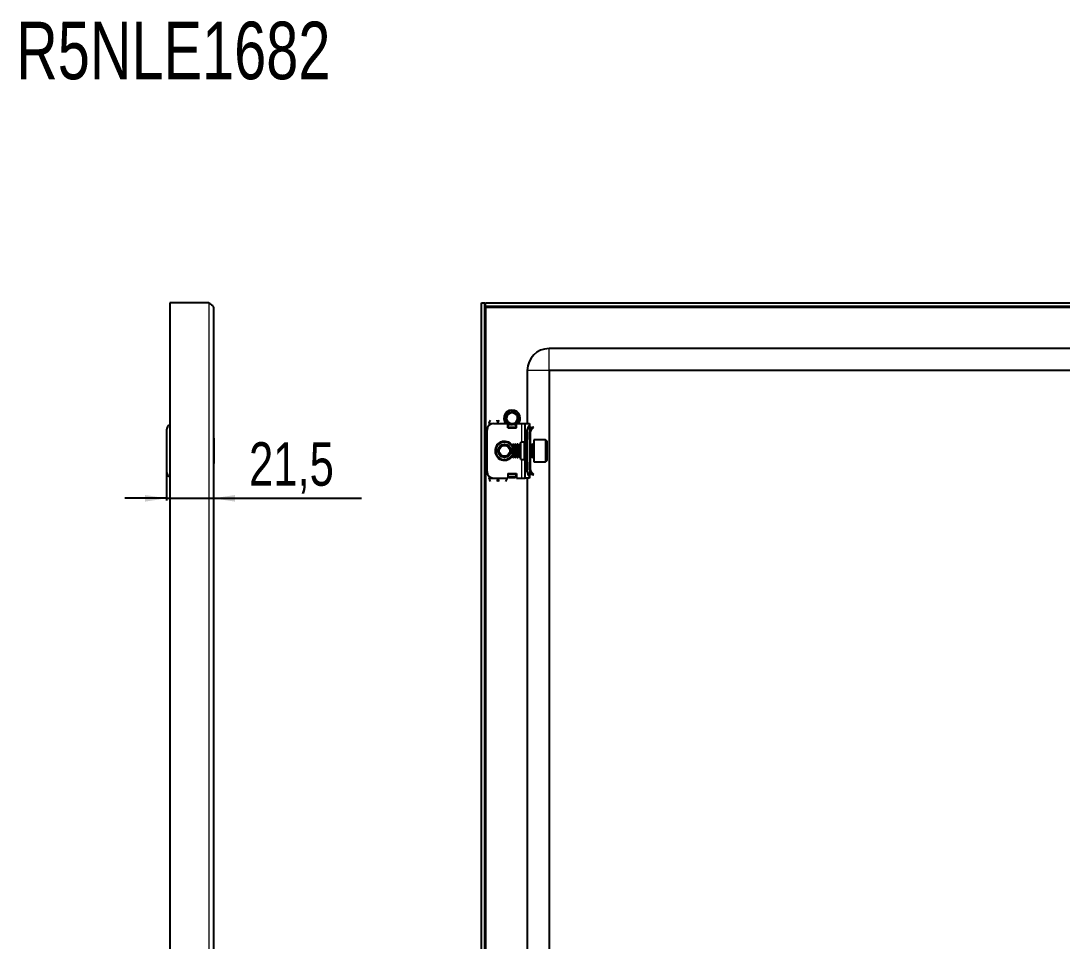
# Model space of a CAD drawing. Header units: millimetres. Extents: x -213 to 1660, y -624 to 1170.
# Drawn here: x 701.3 to 1180.3, y 746.7 to 1169.9 of the extents above; entities that cross this region are included whole.
import ezdxf

# ---------------------------------------------------------------- set-up
doc = ezdxf.new("R2010")
doc.units = ezdxf.units.MM
doc.layers.add('FORMAT', color=7, linetype='Continuous')
doc.styles.add('SLDTEXTSTYLE0', font='TXT', dxfattribs={"width": 0.75})
doc.dimstyles.new('SLDDIMSTYLE1', dxfattribs={"dimtxt": 20, "dimasz": 10, "dimexe": 0, "dimexo": 0.0625, "dimgap": 5, "dimtad": 2, "dimdec": 1, "dimrnd": 1e-09, "dimzin": 12, "dimdsep": 46, "dimtxsty": 'SLDTEXTSTYLE0', "dimsah": 1, "dimcen": 0.09, "dimadec": 0, "dimazin": 3, "dimtfac": 1, "dimtmove": 0, "dimatfit": 0, "dimfxl": 0, "dimfrac": 2, "dimtolj": 1, "dimtzin": 12, "dimarcsym": 0})

# ---------------------------------------------------------------- blocks, each defined once
blk = doc.blocks.new('_D_4')
at = {"layer": 'FORMAT'}
for p, q in [((768.38, 962.63), (768.38, 949.31)), ((768.38, 950.31), (749.14, 950.31)), ((768.38, 950.31), (789.88, 950.31)), ((789.88, 950.31), (857.99, 950.31))]:
    blk.add_line(p, q, dxfattribs=at)
for points in [[(768.38, 950.31), (758.38, 951.84), (758.38, 948.77)], [(789.88, 950.31), (799.88, 948.77), (799.88, 951.84)]]:
    blk.add_solid(points, dxfattribs=at)
at = {"layer": 'FORMAT', "insert": (806.27, 976.09), "char_height": 20, "attachment_point": 1, "style": 'SLDTEXTSTYLE0'}
blk.add_mtext('21,5', dxfattribs=at)

msp = doc.modelspace()

# ---------------------------------------------------------------- linework, layer by layer
at = {"color": 7, "linetype": 'Continuous', "lineweight": 25}
for p, q in [((769.88, 1040.14), (769.88, -520.86)), ((787.78, 1040.14), (769.88, 1040.14)), ((913.27, 1040.14), (914.77, 1040.14)), ((913.27, -520.86), (913.27, 1040.14)), ((914.77, -520.86), (914.77, 1040.14)), ((914.97, 1038.64), (914.97, 1040.14)), ((914.97, 1040.14), (1657.57, 1040.14)), ((789.88, 1038.04), (789.88, -518.76)), ((914.97, 1038.64), (1657.57, 1038.64)), ((1628.27, 1019.14), (944.27, 1019.14)), ((934.27, 1009.14), (934.27, 984.64)), ((944.27, 1009.14), (944.27, -489.86)), ((1628.27, 1009.14), (944.27, 1009.14)), ((924.27, 987.23), (924.3, 987.49)), ((924.27, 987.03), (924.3, 987.27)), ((924.27, 987.23), (924.27, 987.18)), ((924.27, 987.03), (924.28, 986.98)), ((924.29, 987.44), (924.28, 987.39)), ((924.29, 986.83), (924.29, 986.78)), ((924.31, 987.64), (924.31, 987.6)), ((924.35, 987.84), (924.34, 987.8)), ((924.35, 987.84), (924.43, 988.08)), ((924.41, 988.03), (924.39, 987.99)), ((924.92, 989.01), (925.52, 989.57)), ((925.07, 989.17), (925.04, 989.14)), ((925.19, 989.3), (925.16, 989.27)), ((925.19, 989.3), (925.35, 989.44)), ((925.49, 989.55), (925.45, 989.52)), ((925.65, 989.66), (925.61, 989.64)), ((925.65, 989.66), (925.85, 989.78)), ((925.82, 989.77), (925.78, 989.74)), ((925.83, 989.7), (925.78, 989.74)), ((925.82, 989.77), (926.05, 989.85)), ((926.01, 989.86), (925.96, 989.84)), ((926.2, 989.94), (926.15, 989.92)), ((926.2, 989.94), (926.42, 990.01)), ((926.39, 990.01), (926.34, 989.99)), ((926.58, 990.06), (926.54, 990.05)), ((927.47, 990.13), (926.72, 990.06)), ((928.97, 989.61), (928.92, 989.64)), ((929.13, 989.49), (929.09, 989.52)), ((929.29, 989.36), (929.25, 989.39)), ((929.43, 989.22), (929.4, 989.25)), ((929.43, 989.22), (929.55, 989.09)), ((929.54, 989.1), (929.53, 989.11)), ((929.56, 988.01), (929.73, 987.6)), ((930.26, 986.94), (930.2, 986.63)), ((930.24, 986.74), (930.25, 986.79)), ((930.26, 986.94), (930.27, 986.99)), ((930.27, 987.14), (930.27, 987.14)), ((916.77, 984.89), (916.77, 983.88)), ((918.77, 984.64), (925.27, 984.64)), ((924.31, 986.64), (924.32, 986.59)), ((924.35, 986.45), (924.36, 986.41)), ((924.4, 986.28), (924.41, 986.23)), ((924.46, 986.1), (924.46, 986.09)), ((925.05, 985.13), (925.08, 985.09)), ((925.18, 984.99), (925.21, 984.96)), ((925.27, 982.64), (925.27, 984.64)), ((925.47, 983.85), (925.27, 983.97)), ((925.27, 982.64), (929.27, 982.64)), ((925.49, 984.72), (925.28, 984.91)), ((925.33, 984.85), (925.37, 984.82)), ((925.47, 982.64), (925.47, 983.85)), ((925.49, 984.72), (925.53, 984.69)), ((925.52, 984.26), (925.86, 984.5)), ((926.02, 984.26), (925.52, 983.91)), ((925.52, 983.91), (925.52, 984.26)), ((925.52, 982.99), (925.52, 983.91)), ((925.52, 982.64), (925.52, 982.99)), ((925.66, 984.61), (925.7, 984.58)), ((925.84, 984.5), (925.7, 984.62)), ((925.84, 984.5), (925.84, 984.61)), ((925.84, 984.5), (925.88, 984.48)), ((926.02, 984.26), (926.42, 984.26)), ((926.2, 984.34), (926.24, 984.32)), ((926.37, 984.28), (926.42, 984.26)), ((926.55, 984.23), (926.6, 984.22)), ((927.72, 984.18), (927.54, 984.15)), ((927.87, 984.2), (927.91, 984.21)), ((928.11, 984.26), (928.52, 984.26)), ((929.02, 983.91), (928.52, 984.26)), ((928.81, 984.56), (928.54, 984.44)), ((928.62, 984.55), (929.02, 984.26)), ((929.02, 984.26), (929.02, 983.91)), ((929.27, 983.97), (929.02, 983.82)), ((929.02, 983.91), (929.02, 982.99)), ((929.02, 982.99), (929.02, 982.64)), ((929.27, 982.64), (929.27, 984.64)), ((929.27, 984.64), (931.77, 984.64)), ((929.54, 985.17), (929.37, 985.05)), ((929.51, 985.21), (929.39, 985.02)), ((930.04, 986.02), (929.94, 985.83)), ((930.05, 986.02), (929.95, 985.84)), ((930.11, 986.16), (930.12, 986.2)), ((930.16, 986.34), (930.17, 986.39)), ((930.21, 986.53), (930.22, 986.58)), ((931.77, 984.64), (933.27, 984.64)), ((933.27, 984.64), (935.27, 984.64)), ((933.27, 981.64), (933.27, 984.64)), ((935.27, 984.64), (935.27, 983.88)), ((935.27, 983.88), (935.27, 960.4)), ((935.27, 983.55), (935.48, 983.35)), ((935.77, 982.64), (935.77, 982.18)), ((935.86, 982.3), (936.83, 983.28)), ((936.21, 981.95), (935.86, 982.3)), ((936.21, 981.95), (937.19, 982.92)), ((936.83, 983.28), (937.19, 982.92)), ((768.38, 981.64), (768.38, 962.64)), ((790.13, 977.92), (789.88, 977.92)), ((790.13, 977.92), (790.13, 977.21)), ((790.13, 977.21), (790.13, 966.35)), ((915.77, 962.64), (915.77, 981.64)), ((933.27, 962.64), (933.27, 981.64)), ((934.27, 962.64), (934.27, 981.64)), ((935.77, 980.89), (935.27, 980.89)), ((935.27, 977.39), (935.27, 980.89)), ((935.77, 977.39), (935.27, 977.39)), ((935.77, 977.39), (935.77, 980.89)), ((935.77, 975.14), (935.77, 977.39)), ((942.67, 977.14), (937.27, 977.14)), ((937.27, 977.14), (937.27, 969.45)), ((927.83, 975.14), (927.27, 974.58)), ((927.27, 974.58), (927.27, 970.82)), ((927.88, 975.14), (927.83, 975.14)), ((927.83, 975.14), (927.83, 970.52)), ((928.27, 974.58), (927.88, 975.14)), ((927.88, 975.14), (927.88, 974.67)), ((927.88, 974.67), (927.88, 969.14)), ((928.66, 975.14), (928.27, 974.58)), ((928.27, 974.58), (928.27, 974.2)), ((928.27, 974.2), (928.27, 969.69)), ((928.88, 975.14), (928.66, 975.14)), ((928.66, 975.14), (928.66, 974.67)), ((928.66, 974.67), (928.66, 969.14)), ((929.27, 974.58), (928.88, 975.14)), ((928.88, 975.14), (928.88, 974.67)), ((928.88, 974.67), (928.88, 969.14)), ((929.66, 975.14), (929.27, 974.58)), ((929.27, 974.58), (929.27, 974.2)), ((929.27, 974.2), (929.27, 969.69)), ((929.88, 975.14), (929.66, 975.14)), ((929.66, 975.14), (929.66, 974.67)), ((929.66, 974.67), (929.66, 969.14)), ((930.27, 974.58), (929.88, 975.14)), ((929.88, 975.14), (929.88, 974.67)), ((929.88, 974.67), (929.88, 969.14)), ((930.66, 975.14), (930.27, 974.58)), ((930.27, 974.58), (930.27, 974.2)), ((930.27, 974.2), (930.27, 969.69)), ((930.88, 975.14), (930.66, 975.14)), ((930.66, 975.14), (930.66, 974.67)), ((930.66, 974.67), (930.66, 969.14)), ((931.27, 974.58), (930.88, 975.14)), ((930.88, 975.14), (930.88, 974.67)), ((930.88, 974.67), (930.88, 969.14)), ((932.77, 976.14), (931.27, 976.14)), ((931.27, 968.14), (931.27, 976.14)), ((935.66, 975.14), (935.27, 974.58)), ((935.88, 975.14), (935.66, 975.14)), ((935.66, 975.14), (935.66, 974.67)), ((935.66, 974.67), (935.66, 969.14)), ((936.27, 974.58), (935.88, 975.14)), ((935.88, 975.14), (935.88, 974.67)), ((935.88, 974.67), (935.88, 969.14)), ((936.66, 975.14), (936.27, 974.58)), ((936.27, 974.58), (936.27, 974.2)), ((936.27, 974.2), (936.27, 969.69)), ((937.02, 975.14), (936.66, 975.14)), ((936.66, 975.14), (936.66, 974.67)), ((936.66, 974.67), (936.66, 969.14)), ((943.27, 976.54), (943.27, 969.77)), ((927.27, 970.82), (927.27, 969.69)), ((927.27, 969.69), (927.83, 969.14)), ((927.83, 970.52), (927.83, 969.14)), ((927.83, 969.14), (927.88, 969.14)), ((927.88, 969.14), (928.27, 969.69)), ((928.27, 969.69), (928.66, 969.14)), ((928.66, 969.14), (928.88, 969.14)), ((928.88, 969.14), (929.27, 969.69)), ((929.27, 969.69), (929.66, 969.14)), ((929.66, 969.14), (929.88, 969.14)), ((929.88, 969.14), (930.27, 969.69)), ((930.27, 969.69), (930.66, 969.14)), ((930.66, 969.14), (930.88, 969.14)), ((930.88, 969.14), (931.27, 969.69)), ((931.27, 968.14), (932.77, 968.14)), ((935.27, 969.69), (935.66, 969.14)), ((935.66, 969.14), (935.88, 969.14)), ((935.77, 966.89), (935.77, 969.14)), ((935.88, 969.14), (936.27, 969.69)), ((936.27, 969.69), (936.66, 969.14)), ((936.66, 969.14), (937.02, 969.14)), ((937.27, 969.45), (937.27, 967.14)), ((943.27, 969.77), (943.27, 967.74)), ((789.88, 966.35), (790.13, 966.35)), ((935.27, 966.89), (935.77, 966.89)), ((935.27, 963.39), (935.27, 966.89)), ((935.77, 963.39), (935.27, 963.39)), ((935.77, 963.39), (935.77, 966.89)), ((937.27, 967.14), (942.67, 967.14)), ((916.77, 960.4), (916.77, 959.39)), ((918.77, 959.64), (925.27, 959.64)), ((924.77, 959.64), (924.77, 959.39)), ((925.27, 961.64), (925.27, 959.64)), ((925.27, 961.64), (929.27, 961.64)), ((925.27, 959.76), (925.47, 959.76)), ((925.47, 959.76), (925.47, 961.64)), ((925.52, 961.29), (925.52, 961.64)), ((925.52, 960.37), (925.52, 961.29)), ((925.52, 960.37), (926.02, 960.02)), ((925.52, 960.02), (925.52, 960.37)), ((926.02, 959.66), (925.52, 960.02)), ((928.52, 960.02), (926.02, 960.02)), ((926.02, 960.02), (926.02, 959.66)), ((928.52, 959.66), (926.02, 959.66)), ((928.52, 960.02), (929.02, 960.37)), ((928.52, 959.66), (928.52, 960.02)), ((929.02, 960.02), (928.52, 959.66)), ((929.02, 961.64), (929.02, 961.29)), ((929.02, 961.29), (929.02, 960.37)), ((929.02, 960.37), (929.02, 960.02)), ((929.27, 961.64), (929.27, 959.64)), ((929.27, 959.64), (931.77, 959.64)), ((931.77, 959.64), (933.27, 959.64)), ((933.27, 959.64), (933.27, 962.64)), ((935.27, 959.64), (933.27, 959.64)), ((934.27, 959.64), (934.27, 584.64)), ((935.48, 960.93), (935.27, 960.73)), ((935.27, 960.4), (935.27, 959.64)), ((935.77, 961.64), (935.77, 962.03)), ((936.21, 962.33), (935.86, 961.98)), ((935.86, 961.98), (936.83, 961)), ((936.21, 962.33), (937.19, 961.35)), ((936.83, 961), (937.19, 961.35))]:
    msp.add_line(p, q, dxfattribs=at)
at = {"color": 8, "linetype": 'Continuous', "lineweight": 18}
for p, q in [((787.78, 1040.14), (787.78, -520.86)), ((915.37, -518.76), (915.37, 1038.04)), ((915.37, 1038.04), (1657.17, 1038.04)), ((944.27, 1009.14), (944.27, 1019.14)), ((944.27, 1009.14), (934.27, 1009.14)), ((916.77, 984.89), (920.77, 984.89)), ((920.77, 984.89), (924.27, 984.89)), ((929.02, 982.99), (925.52, 982.99)), ((931.77, 976.14), (931.77, 984.64)), ((935.27, 983.14), (935.48, 983.35)), ((935.27, 982.64), (935.77, 982.64)), ((934.27, 981.64), (933.27, 981.64)), ((942.67, 969.45), (942.67, 977.14)), ((932.77, 968.14), (932.77, 976.14)), ((937.02, 969.14), (937.02, 975.14)), ((931.77, 959.64), (931.77, 968.14)), ((942.67, 967.14), (942.67, 969.45)), ((916.77, 959.39), (920.77, 959.39)), ((924.77, 959.39), (920.77, 959.39)), ((925.52, 961.29), (929.02, 961.29)), ((933.27, 962.64), (934.27, 962.64)), ((935.27, 961.64), (935.77, 961.64)), ((935.27, 961.14), (935.48, 960.93))]:
    msp.add_line(p, q, dxfattribs=at)
at = {"color": 7, "linetype": 'Continuous', "lineweight": 25}
for radius in [3, 2.76, 2.45]:
    msp.add_circle((923.77, 972.14), radius, dxfattribs=at)
for centre, radius, start, end in [((944.27, 1009.14), 10, 90, 180), ((927.27, 987.14), 3.75, 0, 221.8103), ((927.27, 987.14), 2.5, 168.5944, 228.5944), ((927.27, 987.14), 2.5, 108.5944, 168.5944), ((927.27, 987.14), 2.5, 75.8881, 108.5944), ((927.27, 987.14), 3, 59.9286, 86.2193), ((927.27, 987.14), 3, 360, 40.7437), ((927.27, 987.14), 2.5, 348.5944, 10.5165), ((927.27, 987.14), 3.75, 318.1897, 0), ((771.38, 981.64), 3, 120, 180), ((918.77, 981.64), 3, 90, 180), ((927.27, 987.14), 2.5, 228.5944, 288.5944), ((927.27, 987.14), 2.5, 288.5944, 348.5944), ((937.27, 981.64), 3, 131.8103, 180), ((934.77, 982.64), 1, 0, 45), ((942.67, 976.54), 0.6, 0, 90), ((923.77, 972.14), 4, 90, 331.045), ((923.77, 972.14), 4, 28.955, 90), ((932.77, 976.64), 0.5, 270, 0), ((937.02, 975.39), 0.25, 270, 0), ((932.77, 967.64), 0.5, 0, 90), ((937.02, 968.89), 0.25, 360, 90), ((942.67, 967.74), 0.6, 270, 360), ((771.38, 962.64), 3, 180, 240), ((918.77, 962.64), 3, 180, 270), ((937.27, 962.64), 3, 180, 228.1897), ((934.77, 961.64), 1, 315, 0)]:
    msp.add_arc(centre, radius, start, end, dxfattribs=at)
at = {"color": 8, "linetype": 'Continuous', "lineweight": 18}
for start, end in [(35.4622, 270), (270, 324.5378)]:
    msp.add_arc((923.77, 972.14), 4.5, start, end, dxfattribs=at)
at = {"color": 7, "linetype": 'Continuous', "lineweight": 25}
for points, knots in [([(787.78, 1040.14), (788.06, 1039.96), (788.62, 1039.6), (789.32, 1039.07), (789.79, 1038.55), (789.85, 1038.2), (789.88, 1038.04)], [0, 0, 0, 0, 0.254757, 0.509649, 0.764542, 1, 1, 1, 1]), ([(914.97, 1039.03), (914.96, 1039.06), (914.82, 1039.43), (914.79, 1039.8), (914.77, 1040.14)], [0, 0, 0, 0, 0.09093, 1, 1, 1, 1]), ([(915.37, 1038.04), (915.29, 1038.22), (915.19, 1038.42), (915.12, 1038.62), (915.11, 1038.64)], [0, 0, 0, 0, 0.908361, 1, 1, 1, 1]), ([(924.27, 987.23), (924.3, 987.25), (924.37, 987.28), (924.46, 987.3), (924.55, 987.31), (924.6, 987.3), (924.62, 987.3)], [0, 0, 0, 0, 0.293779, 0.558982, 0.818494, 1, 1, 1, 1]), ([(924.5, 987.21), (924.48, 987.21), (924.43, 987.22), (924.36, 987.21), (924.3, 987.19), (924.27, 987.18)], [0, 0, 0, 0, 0.236131, 0.613435, 1, 1, 1, 1]), ([(925.05, 985.13), (924.92, 985.28), (924.64, 985.63), (924.35, 986.29), (924.3, 986.8), (924.27, 987.05)], [0, 0, 0, 0, 0.274163, 0.639603, 1, 1, 1, 1]), ([(924.67, 987.34), (924.66, 987.34), (924.63, 987.36), (924.55, 987.39), (924.46, 987.41), (924.37, 987.41), (924.31, 987.4), (924.28, 987.39)], [0, 0, 0, 0, 0.050156, 0.304513, 0.55888, 0.776903, 1, 1, 1, 1]), ([(924.38, 986.4), (924.37, 986.44), (924.3, 986.59), (924.29, 986.75), (924.28, 986.87)], [0, 0, 0, 0, 0.28291, 1, 1, 1, 1]), ([(924.29, 987.44), (924.32, 987.45), (924.38, 987.48), (924.48, 987.49), (924.57, 987.49), (924.65, 987.46), (924.71, 987.45), (924.73, 987.43), (924.73, 987.43)], [0, 0, 0, 0, 0.227908, 0.430276, 0.627707, 0.816134, 0.99284, 1, 1, 1, 1]), ([(924.31, 987.64), (924.35, 987.65), (924.41, 987.67), (924.51, 987.67), (924.6, 987.66), (924.68, 987.63), (924.74, 987.59), (924.78, 987.55), (924.79, 987.54)], [0, 0, 0, 0, 0.205811, 0.38496, 0.558827, 0.724121, 0.878934, 1, 1, 1, 1]), ([(924.75, 987.45), (924.72, 987.47), (924.67, 987.52), (924.58, 987.56), (924.49, 987.59), (924.4, 987.6), (924.34, 987.6), (924.31, 987.6)], [0, 0, 0, 0, 0.19243, 0.403622, 0.614801, 0.805152, 1, 1, 1, 1]), ([(924.78, 987.59), (924.76, 987.61), (924.71, 987.66), (924.63, 987.72), (924.54, 987.76), (924.45, 987.79), (924.38, 987.79), (924.34, 987.8)], [0, 0, 0, 0, 0.183111, 0.381533, 0.579913, 0.787111, 1, 1, 1, 1]), ([(924.35, 987.84), (924.39, 987.85), (924.46, 987.86), (924.55, 987.84), (924.63, 987.82), (924.7, 987.78), (924.76, 987.73), (924.79, 987.69), (924.81, 987.67)], [0, 0, 0, 0, 0.207037, 0.38272, 0.55212, 0.712365, 0.86221, 1, 1, 1, 1]), ([(924.82, 987.68), (924.81, 987.7), (924.78, 987.74), (924.73, 987.81), (924.65, 987.88), (924.57, 987.93), (924.48, 987.97), (924.42, 987.98), (924.39, 987.99)], [0, 0, 0, 0, 0.112687, 0.266978, 0.464332, 0.661607, 0.829157, 1, 1, 1, 1]), ([(924.4, 987.97), (924.4, 987.99), (924.42, 988.11), (924.47, 988.21), (924.51, 988.29)], [0, 0, 0, 0, 0.218168, 1, 1, 1, 1]), ([(924.41, 988.03), (924.55, 988.37), (924.82, 989.03), (925.39, 989.46), (925.67, 989.68)], [0, 0, 0, 0, 0.513722, 1, 1, 1, 1]), ([(924.41, 988.03), (924.44, 988.03), (924.5, 988.03), (924.58, 988), (924.65, 987.97), (924.72, 987.92), (924.77, 987.86), (924.8, 987.81), (924.82, 987.77), (924.83, 987.75)], [0, 0, 0, 0, 0.164802, 0.328662, 0.485343, 0.633184, 0.771489, 0.900657, 1, 1, 1, 1]), ([(924.82, 987.63), (924.81, 987.6), (924.79, 987.53), (924.74, 987.43), (924.67, 987.34), (924.61, 987.28), (924.54, 987.23), (924.48, 987.2), (924.44, 987.18), (924.43, 987.18)], [0, 0, 0, 0, 0.125166, 0.336769, 0.488675, 0.640371, 0.791962, 0.943503, 1, 1, 1, 1]), ([(924.43, 987.18), (924.44, 987.11), (924.46, 986.71), (924.63, 986.04), (925, 985.57), (925.17, 985.34)], [0, 0, 0, 0, 0.108003, 0.585763, 1, 1, 1, 1]), ([(925.81, 989.69), (925.74, 989.64), (925.39, 989.41), (924.9, 988.9), (924.67, 988.35), (924.57, 988.11)], [0, 0, 0, 0, 0.128781, 0.613629, 1, 1, 1, 1]), ([(924.57, 988.11), (924.57, 988.11), (924.6, 988.1), (924.66, 988.07), (924.72, 988.02), (924.76, 987.97), (924.81, 987.89), (924.83, 987.79), (924.83, 987.69), (924.82, 987.64), (924.82, 987.63)], [0, 0, 0, 0, 0.022761, 0.192243, 0.346896, 0.477535, 0.588677, 0.783334, 0.968624, 1, 1, 1, 1]), ([(924.84, 987.7), (924.83, 987.74), (924.82, 987.8), (924.78, 987.89), (924.73, 987.96), (924.67, 988.03), (924.62, 988.08), (924.58, 988.1), (924.57, 988.11)], [0, 0, 0, 0, 0.182737, 0.363423, 0.543947, 0.724373, 0.904747, 1, 1, 1, 1]), ([(926.47, 989.51), (926.46, 989.51), (926.41, 989.49), (926.34, 989.48), (926.24, 989.48), (926.15, 989.49), (926.06, 989.52), (925.98, 989.55), (925.9, 989.6), (925.85, 989.65), (925.82, 989.68), (925.81, 989.69)], [0, 0, 0, 0, 0.0429601, 0.1733, 0.2742626, 0.4010814, 0.5277159, 0.6542588, 0.7807587, 0.9368521, 1, 1, 1, 1]), ([(925.82, 989.77), (925.85, 989.75), (925.91, 989.71), (925.98, 989.64), (926.02, 989.58), (926.04, 989.54), (926.04, 989.52)], [0, 0, 0, 0, 0.319514, 0.608493, 0.891527, 1, 1, 1, 1]), ([(926.12, 989.5), (926.12, 989.5), (926.12, 989.54), (926.1, 989.6), (926.07, 989.69), (926.02, 989.77), (925.98, 989.82), (925.96, 989.84)], [0, 0, 0, 0, 0.00279, 0.269575, 0.536371, 0.765499, 1, 1, 1, 1]), ([(926.01, 989.86), (926.04, 989.84), (926.09, 989.8), (926.15, 989.72), (926.19, 989.64), (926.22, 989.56), (926.22, 989.51), (926.23, 989.48)], [0, 0, 0, 0, 0.234253, 0.442787, 0.646465, 0.841043, 1, 1, 1, 1]), ([(926.26, 989.48), (926.26, 989.51), (926.27, 989.57), (926.27, 989.67), (926.24, 989.76), (926.2, 989.85), (926.17, 989.9), (926.15, 989.92)], [0, 0, 0, 0, 0.181695, 0.396783, 0.61186, 0.803681, 1, 1, 1, 1]), ([(926.2, 989.94), (926.22, 989.92), (926.27, 989.87), (926.32, 989.79), (926.36, 989.7), (926.37, 989.62), (926.37, 989.55), (926.36, 989.5), (926.36, 989.49)], [0, 0, 0, 0, 0.208724, 0.39105, 0.568219, 0.73683, 0.894853, 1, 1, 1, 1]), ([(926.38, 989.49), (926.38, 989.5), (926.4, 989.54), (926.42, 989.61), (926.43, 989.71), (926.42, 989.81), (926.39, 989.9), (926.36, 989.96), (926.34, 989.99)], [0, 0, 0, 0, 0.043388, 0.23288, 0.422274, 0.611632, 0.803279, 1, 1, 1, 1]), ([(926.39, 990.01), (926.41, 989.98), (926.45, 989.93), (926.49, 989.84), (926.51, 989.76), (926.51, 989.67), (926.5, 989.6), (926.49, 989.54), (926.47, 989.51), (926.47, 989.51)], [0, 0, 0, 0, 0.198483, 0.367712, 0.531083, 0.685778, 0.830503, 0.965152, 1, 1, 1, 1]), ([(926.72, 990.06), (926.73, 990.05), (926.75, 990), (926.77, 989.92), (926.77, 989.84), (926.75, 989.77), (926.71, 989.68), (926.65, 989.6), (926.56, 989.54), (926.5, 989.52), (926.47, 989.51)], [0, 0, 0, 0, 0.098631, 0.238541, 0.378532, 0.49895, 0.601027, 0.777401, 0.9101, 1, 1, 1, 1]), ([(926.49, 989.53), (926.5, 989.55), (926.53, 989.6), (926.56, 989.68), (926.58, 989.78), (926.58, 989.91), (926.55, 990), (926.54, 990.05)], [0, 0, 0, 0, 0.13286, 0.29106, 0.491007, 0.69089, 1, 1, 1, 1]), ([(926.58, 990.06), (926.59, 990.03), (926.62, 989.98), (926.65, 989.9), (926.66, 989.81), (926.65, 989.73), (926.62, 989.64), (926.58, 989.58), (926.55, 989.54)], [0, 0, 0, 0, 0.16279, 0.324686, 0.479688, 0.626058, 0.76302, 1, 1, 1, 1]), ([(926.57, 989.56), (926.58, 989.56), (926.61, 989.59), (926.64, 989.65), (926.69, 989.73), (926.72, 989.82), (926.73, 989.91), (926.73, 989.99), (926.73, 990.04), (926.72, 990.06)], [0, 0, 0, 0, 0.036757, 0.196192, 0.355485, 0.51469, 0.719746, 0.882005, 1, 1, 1, 1]), ([(927.88, 989.56), (928.16, 989.51), (928.46, 989.46), (928.73, 989.33), (928.74, 989.33)], [0, 0, 0, 0, 0.965671, 1, 1, 1, 1]), ([(927.88, 989.56), (927.97, 989.53), (928.11, 989.47), (928.24, 989.4), (928.28, 989.37)], [0, 0, 0, 0, 0.681733, 1, 1, 1, 1]), ([(928.28, 989.37), (928.35, 989.34), (928.67, 989.18), (929.19, 988.76), (929.44, 988.26), (929.56, 988.01)], [0, 0, 0, 0, 0.130652, 0.560007, 1, 1, 1, 1]), ([(928.74, 989.33), (928.73, 989.34), (928.72, 989.39), (928.71, 989.46), (928.72, 989.55), (928.73, 989.65), (928.76, 989.71), (928.77, 989.74)], [0, 0, 0, 0, 0.113604, 0.31095, 0.508229, 0.75166, 1, 1, 1, 1]), ([(928.79, 989.73), (928.79, 989.69), (928.79, 989.62), (928.76, 989.52), (928.74, 989.46), (928.72, 989.44), (928.72, 989.44)], [0, 0, 0, 0, 0.357139, 0.680979, 0.998183, 1, 1, 1, 1]), ([(928.73, 989.35), (928.75, 989.37), (928.8, 989.41), (928.86, 989.48), (928.9, 989.56), (928.92, 989.61), (928.92, 989.64)], [0, 0, 0, 0, 0.228254, 0.510351, 0.752319, 1, 1, 1, 1]), ([(929.34, 988.92), (929.32, 988.92), (929.28, 988.9), (929.19, 988.9), (929.09, 988.91), (929.01, 988.95), (928.93, 989), (928.84, 989.09), (928.77, 989.2), (928.75, 989.29), (928.74, 989.33)], [0, 0, 0, 0, 0.073646, 0.169563, 0.351373, 0.438893, 0.519676, 0.682906, 0.8512, 1, 1, 1, 1]), ([(928.97, 989.61), (928.96, 989.58), (928.95, 989.51), (928.92, 989.42), (928.87, 989.34), (928.82, 989.28), (928.78, 989.25), (928.76, 989.24)], [0, 0, 0, 0, 0.240212, 0.454711, 0.664287, 0.864517, 1, 1, 1, 1]), ([(928.78, 989.2), (928.8, 989.21), (928.86, 989.24), (928.94, 989.29), (929.01, 989.36), (929.06, 989.44), (929.08, 989.49), (929.09, 989.52)], [0, 0, 0, 0, 0.172104, 0.391099, 0.610089, 0.802801, 1, 1, 1, 1]), ([(929.13, 989.49), (929.13, 989.46), (929.11, 989.39), (929.07, 989.3), (929.01, 989.23), (928.95, 989.18), (928.89, 989.14), (928.84, 989.13), (928.83, 989.12)], [0, 0, 0, 0, 0.209239, 0.392702, 0.571062, 0.740844, 0.899958, 1, 1, 1, 1]), ([(928.84, 989.1), (928.85, 989.1), (928.89, 989.1), (928.97, 989.13), (929.06, 989.18), (929.14, 989.24), (929.2, 989.31), (929.24, 989.36), (929.25, 989.39)], [0, 0, 0, 0, 0.0505, 0.241124, 0.431653, 0.622154, 0.808692, 1, 1, 1, 1]), ([(929.29, 989.36), (929.28, 989.32), (929.25, 989.26), (929.2, 989.18), (929.14, 989.12), (929.07, 989.08), (928.99, 989.05), (928.94, 989.03), (928.91, 989.03), (928.9, 989.03)], [0, 0, 0, 0, 0.198035, 0.367663, 0.531495, 0.686664, 0.831818, 0.981917, 1, 1, 1, 1]), ([(928.92, 989.02), (928.92, 989.02), (928.96, 989.02), (929.02, 989.02), (929.11, 989.04), (929.19, 989.08), (929.27, 989.12), (929.34, 989.18), (929.38, 989.23), (929.4, 989.25)], [0, 0, 0, 0, 0.018281, 0.175639, 0.332896, 0.490097, 0.647274, 0.821632, 1, 1, 1, 1]), ([(929.43, 989.22), (929.42, 989.19), (929.39, 989.14), (929.33, 989.08), (929.26, 989.03), (929.19, 988.99), (929.12, 988.97), (929.04, 988.96), (928.99, 988.97), (928.97, 988.98)], [0, 0, 0, 0, 0.159446, 0.318034, 0.469983, 0.61348, 0.747649, 0.872856, 1, 1, 1, 1]), ([(928.98, 988.97), (929.01, 988.96), (929.07, 988.95), (929.15, 988.95), (929.23, 988.96), (929.32, 988.98), (929.42, 989.02), (929.49, 989.08), (929.53, 989.11)], [0, 0, 0, 0, 0.149407, 0.278563, 0.407661, 0.536722, 0.727045, 1, 1, 1, 1]), ([(929.54, 989.1), (929.53, 989.07), (929.5, 989.02), (929.43, 988.97), (929.38, 988.94), (929.35, 988.92), (929.34, 988.92)], [0, 0, 0, 0, 0.315056, 0.630194, 0.945514, 1, 1, 1, 1]), ([(929.34, 988.92), (929.37, 988.9), (929.61, 988.68), (929.96, 988.21), (930.2, 987.6), (930.25, 987.26), (930.27, 987.14)], [0, 0, 0, 0, 0.050685, 0.485619, 0.826643, 1, 1, 1, 1]), ([(929.72, 986.64), (929.72, 986.65), (929.73, 986.7), (929.75, 986.75), (929.77, 986.8), (929.78, 986.81)], [0, 0, 0, 0, 0.157682, 0.80304, 1, 1, 1, 1]), ([(929.78, 986.81), (929.79, 986.91), (929.8, 987.18), (929.76, 987.44), (929.73, 987.6)], [0, 0, 0, 0, 0.408521, 1, 1, 1, 1]), ([(929.75, 986.79), (929.76, 986.78), (929.79, 986.74), (929.85, 986.69), (929.94, 986.64), (930.03, 986.6), (930.12, 986.58), (930.19, 986.58), (930.22, 986.58)], [0, 0, 0, 0, 0.069872, 0.258455, 0.446951, 0.635422, 0.81547, 1, 1, 1, 1]), ([(930.24, 986.74), (930.21, 986.73), (930.14, 986.7), (930.05, 986.7), (929.96, 986.71), (929.88, 986.73), (929.82, 986.76), (929.78, 986.79), (929.77, 986.8)], [0, 0, 0, 0, 0.214065, 0.402363, 0.585629, 0.760234, 0.923894, 1, 1, 1, 1]), ([(929.78, 986.85), (929.79, 986.86), (929.8, 986.9), (929.85, 986.95), (929.9, 987), (929.96, 987.05), (930.04, 987.09), (930.12, 987.12), (930.2, 987.14), (930.25, 987.14), (930.27, 987.14)], [0, 0, 0, 0, 0.060221, 0.18113, 0.301988, 0.42281, 0.589437, 0.75603, 0.87711, 1, 1, 1, 1]), ([(929.81, 986.9), (929.83, 986.88), (929.88, 986.84), (929.98, 986.8), (930.07, 986.78), (930.16, 986.77), (930.22, 986.78), (930.25, 986.79)], [0, 0, 0, 0, 0.189173, 0.404697, 0.62022, 0.807935, 1, 1, 1, 1]), ([(930.26, 986.94), (930.23, 986.93), (930.17, 986.9), (930.07, 986.88), (929.98, 986.88), (929.9, 986.9), (929.85, 986.92), (929.83, 986.93)], [0, 0, 0, 0, 0.235039, 0.445532, 0.651268, 0.847853, 1, 1, 1, 1]), ([(929.91, 987.01), (929.94, 987), (930, 986.98), (930.09, 986.97), (930.18, 986.97), (930.24, 986.99), (930.27, 986.99)], [0, 0, 0, 0, 0.237597, 0.516729, 0.755527, 1, 1, 1, 1]), ([(930.27, 987.15), (930.24, 987.13), (930.18, 987.1), (930.09, 987.07), (930.03, 987.07), (930, 987.07)], [0, 0, 0, 0, 0.371226, 0.708872, 1, 1, 1, 1]), ([(930.27, 987.15), (930.27, 987.1), (930.28, 987.02), (930.26, 986.94), (930.25, 986.92)], [0, 0, 0, 0, 0.6598587, 1, 1, 1, 1]), ([(916.77, 984.89), (916.87, 985.13), (917.06, 985.62), (917.25, 986.02), (917.34, 986.21)], [0, 0, 0, 0, 0.5020654, 1, 1, 1, 1]), ([(920.2, 986.2), (920.28, 986.04), (920.45, 985.7), (920.64, 985.21), (920.76, 984.93), (920.77, 984.89)], [0, 0, 0, 0, 0.415483, 0.917152, 1, 1, 1, 1]), ([(920.77, 984.89), (920.87, 985.13), (921.06, 985.62), (921.25, 986.02), (921.34, 986.21)], [0, 0, 0, 0, 0.502065, 1, 1, 1, 1]), ([(924.58, 985.84), (924.56, 985.87), (924.47, 986.01), (924.43, 986.17), (924.39, 986.3)], [0, 0, 0, 0, 0.192577, 1, 1, 1, 1]), ([(924.96, 985.26), (924.92, 985.3), (924.78, 985.43), (924.69, 985.6), (924.62, 985.73)], [0, 0, 0, 0, 0.288707, 1, 1, 1, 1]), ([(925.05, 985.13), (925.06, 985.15), (925.09, 985.2), (925.16, 985.26), (925.23, 985.3), (925.3, 985.33), (925.37, 985.34), (925.44, 985.35), (925.48, 985.34), (925.49, 985.33)], [0, 0, 0, 0, 0.169226, 0.337427, 0.497935, 0.649179, 0.790582, 0.922688, 1, 1, 1, 1]), ([(925.54, 985.29), (925.53, 985.29), (925.46, 985.3), (925.36, 985.28), (925.25, 985.23), (925.16, 985.18), (925.11, 985.13), (925.08, 985.09)], [0, 0, 0, 0, 0.046579, 0.362688, 0.551736, 0.740753, 1, 1, 1, 1]), ([(925.17, 985.34), (925.18, 985.35), (925.2, 985.36), (925.26, 985.38), (925.34, 985.38), (925.45, 985.37), (925.55, 985.32), (925.6, 985.28), (925.62, 985.26)], [0, 0, 0, 0, 0.045866, 0.230744, 0.387461, 0.658246, 0.861978, 1, 1, 1, 1]), ([(925.53, 985.33), (925.5, 985.34), (925.44, 985.36), (925.35, 985.37), (925.26, 985.36), (925.2, 985.35), (925.17, 985.34)], [0, 0, 0, 0, 0.251795, 0.502165, 0.752314, 1, 1, 1, 1]), ([(925.18, 984.99), (925.19, 985.02), (925.22, 985.08), (925.28, 985.15), (925.35, 985.21), (925.42, 985.25), (925.49, 985.27), (925.54, 985.27), (925.56, 985.27)], [0, 0, 0, 0, 0.211659, 0.390361, 0.562352, 0.724819, 0.876696, 1, 1, 1, 1]), ([(925.66, 985.22), (925.65, 985.22), (925.6, 985.22), (925.53, 985.2), (925.44, 985.16), (925.35, 985.11), (925.27, 985.04), (925.23, 984.98), (925.21, 984.96)], [0, 0, 0, 0, 0.05388, 0.236051, 0.418115, 0.600136, 0.797238, 1, 1, 1, 1]), ([(925.33, 984.85), (925.34, 984.89), (925.36, 984.95), (925.41, 985.03), (925.47, 985.1), (925.53, 985.15), (925.6, 985.19), (925.65, 985.2), (925.68, 985.2)], [0, 0, 0, 0, 0.203485, 0.379971, 0.551008, 0.713426, 0.865499, 1, 1, 1, 1]), ([(925.73, 985.13), (925.73, 985.13), (925.69, 985.12), (925.63, 985.09), (925.54, 985.04), (925.47, 984.98), (925.41, 984.9), (925.38, 984.85), (925.37, 984.82)], [0, 0, 0, 0, 0.002693, 0.20821, 0.413641, 0.619057, 0.807274, 1, 1, 1, 1]), ([(925.49, 984.72), (925.5, 984.76), (925.51, 984.83), (925.55, 984.92), (925.6, 984.99), (925.66, 985.05), (925.71, 985.09), (925.74, 985.1), (925.74, 985.1)], [0, 0, 0, 0, 0.222831, 0.420099, 0.612409, 0.79585, 0.967895, 1, 1, 1, 1]), ([(925.79, 985.01), (925.78, 985), (925.73, 984.98), (925.67, 984.93), (925.61, 984.86), (925.56, 984.78), (925.54, 984.72), (925.53, 984.69)], [0, 0, 0, 0, 0.084965, 0.329338, 0.573716, 0.784411, 1, 1, 1, 1]), ([(925.62, 985.26), (925.63, 985.26), (925.66, 985.22), (925.71, 985.16), (925.76, 985.08), (925.8, 984.99), (925.82, 984.9), (925.82, 984.85), (925.83, 984.82)], [0, 0, 0, 0, 0.066273, 0.267344, 0.423096, 0.618734, 0.814089, 1, 1, 1, 1]), ([(925.66, 984.61), (925.66, 984.64), (925.67, 984.71), (925.7, 984.81), (925.74, 984.89), (925.78, 984.94), (925.8, 984.96), (925.8, 984.96)], [0, 0, 0, 0, 0.275174, 0.522846, 0.765225, 0.99702, 1, 1, 1, 1]), ([(925.83, 984.82), (925.8, 984.8), (925.77, 984.75), (925.72, 984.67), (925.71, 984.61), (925.7, 984.58)], [0, 0, 0, 0, 0.36332, 0.677837, 1, 1, 1, 1]), ([(925.9, 984.8), (925.9, 984.79), (925.91, 984.76), (925.9, 984.69), (925.87, 984.6), (925.84, 984.54), (925.82, 984.51)], [0, 0, 0, 0, 0.058255, 0.305509, 0.64716, 1, 1, 1, 1]), ([(927.87, 984.2), (927.84, 984.19), (927.52, 984.13), (926.88, 984.12), (926.22, 984.3), (925.89, 984.48), (925.82, 984.51)], [0, 0, 0, 0, 0.044285, 0.46488, 0.894202, 1, 1, 1, 1]), ([(925.83, 984.82), (925.89, 984.79), (926.22, 984.61), (926.89, 984.42), (927.51, 984.46), (927.8, 984.54), (927.8, 984.54)], [0, 0, 0, 0, 0.102158, 0.551599, 0.99962, 1, 1, 1, 1]), ([(926.75, 984.2), (926.71, 984.2), (926.57, 984.21), (926.43, 984.26), (926.34, 984.29)], [0, 0, 0, 0, 0.317385, 1, 1, 1, 1]), ([(927.44, 984.17), (927.37, 984.16), (927.2, 984.13), (927.03, 984.15), (926.93, 984.16)], [0, 0, 0, 0, 0.399625, 1, 1, 1, 1]), ([(927.8, 984.54), (927.81, 984.55), (927.83, 984.6), (927.89, 984.67), (927.98, 984.74), (928.04, 984.76), (928.07, 984.77)], [0, 0, 0, 0, 0.153621, 0.5283051, 0.811762, 1, 1, 1, 1]), ([(927.95, 984.71), (927.92, 984.69), (927.87, 984.65), (927.83, 984.58), (927.81, 984.55), (927.8, 984.54)], [0, 0, 0, 0, 0.41332, 0.833507, 1, 1, 1, 1]), ([(927.87, 984.2), (927.86, 984.23), (927.83, 984.28), (927.82, 984.36), (927.82, 984.45), (927.83, 984.52), (927.86, 984.61), (927.91, 984.67), (927.94, 984.7)], [0, 0, 0, 0, 0.162579, 0.32416, 0.478216, 0.623372, 0.759205, 1, 1, 1, 1]), ([(927.98, 984.7), (927.98, 984.7), (927.95, 984.66), (927.92, 984.57), (927.89, 984.46), (927.89, 984.37), (927.89, 984.29), (927.91, 984.23), (927.91, 984.21)], [0, 0, 0, 0, 0.001313, 0.309582, 0.493731, 0.677835, 0.837663, 1, 1, 1, 1]), ([(928.06, 984.24), (928.04, 984.27), (928, 984.33), (927.97, 984.42), (927.96, 984.5), (927.96, 984.58), (927.98, 984.66), (928, 984.71), (928.02, 984.74), (928.03, 984.75)], [0, 0, 0, 0, 0.195461, 0.359649, 0.517607, 0.666788, 0.806268, 0.936243, 1, 1, 1, 1]), ([(928.1, 984.76), (928.09, 984.73), (928.06, 984.68), (928.05, 984.59), (928.04, 984.5), (928.05, 984.39), (928.08, 984.31), (928.1, 984.26)], [0, 0, 0, 0, 0.147065, 0.321231, 0.495346, 0.669443, 1, 1, 1, 1]), ([(928.06, 984.24), (928.06, 984.25), (928.08, 984.25), (928.09, 984.25), (928.1, 984.26)], [0, 0, 0, 0, 0.4789775, 1, 1, 1, 1]), ([(928.07, 984.77), (928.08, 984.77), (928.13, 984.79), (928.21, 984.8), (928.31, 984.8), (928.38, 984.79), (928.42, 984.78), (928.43, 984.78)], [0, 0, 0, 0, 0.099011, 0.388276, 0.61301, 0.895384, 1, 1, 1, 1]), ([(928.25, 984.3), (928.22, 984.33), (928.18, 984.38), (928.13, 984.46), (928.11, 984.55), (928.1, 984.63), (928.1, 984.7), (928.11, 984.74), (928.12, 984.76)], [0, 0, 0, 0, 0.213002, 0.396975, 0.575181, 0.744364, 0.902779, 1, 1, 1, 1]), ([(928.22, 984.8), (928.22, 984.8), (928.2, 984.76), (928.2, 984.69), (928.19, 984.59), (928.21, 984.49), (928.24, 984.4), (928.28, 984.35), (928.29, 984.32)], [0, 0, 0, 0, 0.019058, 0.219488, 0.419831, 0.620151, 0.807785, 1, 1, 1, 1]), ([(928.44, 984.38), (928.41, 984.4), (928.36, 984.44), (928.3, 984.52), (928.27, 984.61), (928.25, 984.69), (928.24, 984.75), (928.25, 984.79), (928.25, 984.8)], [0, 0, 0, 0, 0.218347, 0.41099, 0.598711, 0.777744, 0.945667, 1, 1, 1, 1]), ([(928.44, 984.38), (928.42, 984.37), (928.36, 984.34), (928.29, 984.33), (928.25, 984.32)], [0, 0, 0, 0, 0.301025, 1, 1, 1, 1]), ([(928.25, 984.3), (928.26, 984.31), (928.27, 984.31), (928.29, 984.32), (928.29, 984.32)], [0, 0, 0, 0, 0.4765794, 1, 1, 1, 1]), ([(928.35, 984.79), (928.35, 984.77), (928.35, 984.72), (928.36, 984.64), (928.39, 984.55), (928.43, 984.46), (928.47, 984.42), (928.49, 984.4)], [0, 0, 0, 0, 0.114393, 0.350182, 0.585971, 0.790611, 1, 1, 1, 1]), ([(928.63, 984.46), (928.6, 984.48), (928.54, 984.52), (928.48, 984.6), (928.43, 984.68), (928.4, 984.74), (928.4, 984.78), (928.4, 984.79)], [0, 0, 0, 0, 0.2607623, 0.4948046, 0.7237939, 0.9427899, 1, 1, 1, 1]), ([(928.43, 984.78), (928.49, 984.82), (928.82, 985), (929.31, 985.47), (929.62, 986.05), (929.71, 986.39), (929.72, 986.45)], [0, 0, 0, 0, 0.104785, 0.513079, 0.918136, 1, 1, 1, 1]), ([(928.44, 984.38), (928.45, 984.38), (928.46, 984.39), (928.48, 984.39), (928.49, 984.4)], [0, 0, 0, 0, 0.476486, 1, 1, 1, 1]), ([(928.45, 984.82), (928.46, 984.82), (928.5, 984.81), (928.57, 984.78), (928.65, 984.73), (928.73, 984.66), (928.77, 984.59), (928.79, 984.55)], [0, 0, 0, 0, 0.084477, 0.253367, 0.470159, 0.686909, 1, 1, 1, 1]), ([(928.51, 984.77), (928.52, 984.75), (928.53, 984.7), (928.56, 984.63), (928.61, 984.55), (928.65, 984.51), (928.67, 984.49)], [0, 0, 0, 0, 0.154183, 0.462567, 0.728091, 1, 1, 1, 1]), ([(928.81, 984.56), (928.78, 984.58), (928.72, 984.62), (928.65, 984.69), (928.61, 984.74), (928.59, 984.76)], [0, 0, 0, 0, 0.3628583, 0.6934345, 1, 1, 1, 1]), ([(928.63, 984.46), (928.64, 984.47), (928.65, 984.48), (928.67, 984.48), (928.67, 984.49)], [0, 0, 0, 0, 0.477867, 1, 1, 1, 1]), ([(930.11, 986.16), (929.9, 985.73), (929.58, 985.09), (929, 984.69), (928.79, 984.55)], [0, 0, 0, 0, 0.657042, 1, 1, 1, 1]), ([(928.81, 984.56), (928.82, 984.57), (928.83, 984.58), (928.84, 984.58), (928.85, 984.59)], [0, 0, 0, 0, 0.480194, 1, 1, 1, 1]), ([(928.98, 984.67), (928.97, 984.66), (928.92, 984.63), (928.86, 984.61), (928.82, 984.59)], [0, 0, 0, 0, 0.230751, 1, 1, 1, 1]), ([(928.98, 984.67), (928.98, 984.68), (929, 984.68), (929.01, 984.69), (929.02, 984.7)], [0, 0, 0, 0, 0.482687, 1, 1, 1, 1]), ([(929.13, 984.79), (929.14, 984.79), (929.15, 984.8), (929.16, 984.81), (929.17, 984.82)], [0, 0, 0, 0, 0.484546, 1, 1, 1, 1]), ([(929.82, 985.62), (929.8, 985.57), (929.7, 985.27), (929.45, 985.06), (929.25, 984.88)], [0, 0, 0, 0, 0.171865, 1, 1, 1, 1]), ([(929.28, 984.91), (929.28, 984.91), (929.3, 984.92), (929.31, 984.94), (929.31, 984.94)], [0, 0, 0, 0, 0.485158, 1, 1, 1, 1]), ([(929.41, 985.04), (929.42, 985.04), (929.43, 985.05), (929.44, 985.06), (929.44, 985.07)], [0, 0, 0, 0, 0.4842322, 1, 1, 1, 1]), ([(929.9, 985.75), (929.88, 985.68), (929.8, 985.47), (929.63, 985.31), (929.52, 985.2)], [0, 0, 0, 0, 0.333789, 1, 1, 1, 1]), ([(929.54, 985.17), (929.54, 985.18), (929.56, 985.2), (929.57, 985.22), (929.58, 985.23)], [0, 0, 0, 0, 0.2967964, 1, 1, 1, 1]), ([(929.72, 986.45), (929.72, 986.48), (929.71, 986.55), (929.72, 986.61), (929.72, 986.64)], [0, 0, 0, 0, 0.5444726, 1, 1, 1, 1]), ([(930.16, 986.34), (930.13, 986.34), (930.07, 986.34), (929.99, 986.35), (929.91, 986.38), (929.84, 986.43), (929.78, 986.48), (929.74, 986.53), (929.72, 986.57), (929.71, 986.59)], [0, 0, 0, 0, 0.165667, 0.330522, 0.488809, 0.638525, 0.778629, 0.909213, 1, 1, 1, 1]), ([(930.11, 986.16), (930.08, 986.16), (930.02, 986.17), (929.94, 986.2), (929.87, 986.24), (929.81, 986.3), (929.77, 986.35), (929.74, 986.42), (929.72, 986.47), (929.71, 986.51), (929.71, 986.52)], [0, 0, 0, 0, 0.154027, 0.307095, 0.452862, 0.590123, 0.718565, 0.838856, 0.95247, 1, 1, 1, 1]), ([(929.74, 986.64), (929.76, 986.62), (929.79, 986.58), (929.85, 986.52), (929.92, 986.47), (930, 986.43), (930.09, 986.4), (930.14, 986.39), (930.17, 986.39)], [0, 0, 0, 0, 0.1372662, 0.3079499, 0.478578, 0.6491848, 0.8228334, 1, 1, 1, 1]), ([(929.74, 986.5), (929.75, 986.49), (929.77, 986.45), (929.82, 986.38), (929.89, 986.31), (929.97, 986.26), (930.05, 986.22), (930.1, 986.21), (930.12, 986.2)], [0, 0, 0, 0, 0.076151, 0.276704, 0.47712, 0.677473, 0.837574, 1, 1, 1, 1]), ([(930.21, 986.53), (930.17, 986.53), (930.11, 986.51), (930.01, 986.52), (929.93, 986.54), (929.85, 986.58), (929.79, 986.62), (929.76, 986.65), (929.75, 986.67)], [0, 0, 0, 0, 0.208898, 0.388587, 0.562428, 0.727295, 0.881578, 1, 1, 1, 1]), ([(930.03, 986.03), (930.02, 985.97), (929.99, 985.84), (929.92, 985.73), (929.89, 985.67)], [0, 0, 0, 0, 0.4624819, 1, 1, 1, 1]), ([(930.21, 986.53), (930.2, 986.48), (930.19, 986.4), (930.15, 986.33), (930.14, 986.3)], [0, 0, 0, 0, 0.657988, 1, 1, 1, 1]), ([(935.86, 982.3), (935.7, 982.11), (935.4, 981.74), (935.28, 981.21), (935.27, 980.93), (935.27, 980.89)], [0, 0, 0, 0, 0.461863, 0.923726, 1, 1, 1, 1]), ([(936.21, 981.95), (936.09, 981.8), (935.91, 981.57), (935.79, 981.19), (935.78, 980.99), (935.77, 980.89)], [0, 0, 0, 0, 0.485042, 0.738404, 1, 1, 1, 1]), ([(935.27, 963.39), (935.3, 963.15), (935.35, 962.66), (935.63, 962.21), (935.83, 962), (935.86, 961.98)], [0, 0, 0, 0, 0.4618628, 0.9237257, 1, 1, 1, 1]), ([(935.77, 963.39), (935.79, 963.2), (935.82, 962.91), (936.01, 962.56), (936.14, 962.41), (936.21, 962.33)], [0, 0, 0, 0, 0.485042, 0.738404, 1, 1, 1, 1]), ([(917.34, 958.08), (917.26, 958.23), (917.09, 958.58), (916.9, 959.07), (916.79, 959.35), (916.77, 959.39)], [0, 0, 0, 0, 0.4154826, 0.9171518, 1, 1, 1, 1]), ([(920.77, 959.39), (920.68, 959.14), (920.48, 958.66), (920.29, 958.26), (920.2, 958.07)], [0, 0, 0, 0, 0.502065, 1, 1, 1, 1]), ([(921.34, 958.08), (921.26, 958.23), (921.09, 958.58), (920.9, 959.07), (920.79, 959.35), (920.77, 959.39)], [0, 0, 0, 0, 0.415483, 0.917152, 1, 1, 1, 1]), ([(924.77, 959.39), (924.68, 959.14), (924.48, 958.66), (924.29, 958.26), (924.2, 958.07)], [0, 0, 0, 0, 0.502065, 1, 1, 1, 1])]:
    msp.add_open_spline(points, degree=3, knots=knots, dxfattribs=at)
msp.add_open_spline([(914.97, 1038.64), (915, 1038.63), (915.07, 1038.61), (915.17, 1038.47), (915.27, 1038.28), (915.34, 1038.12), (915.37, 1038.04)], degree=3, dxfattribs=at)

# ---------------------------------------------------------------- texts
at = {"layer": 'FORMAT', "insert": (699.14, 1169.46), "char_height": 26.458, "attachment_point": 1, "style": 'SLDTEXTSTYLE0'}
msp.add_mtext('R5NLE1682', dxfattribs=at)

# ---------------------------------------------------------------- dimensions: what is measured, and where the dimension line sits
at = {"layer": 'FORMAT'}
dim = msp.add_linear_dim(base=(789.88, 950.31), p1=(768.38, 962.64), p2=(789.88, 1038.04), dimstyle='SLDDIMSTYLE1', dxfattribs=at)
dim.commit()
dim.dimension.update_dxf_attribs({"geometry": '_D_4', "text_midpoint": (832.13, 950.31), "dimtype": 160})

doc.saveas('drawing.dxf')
